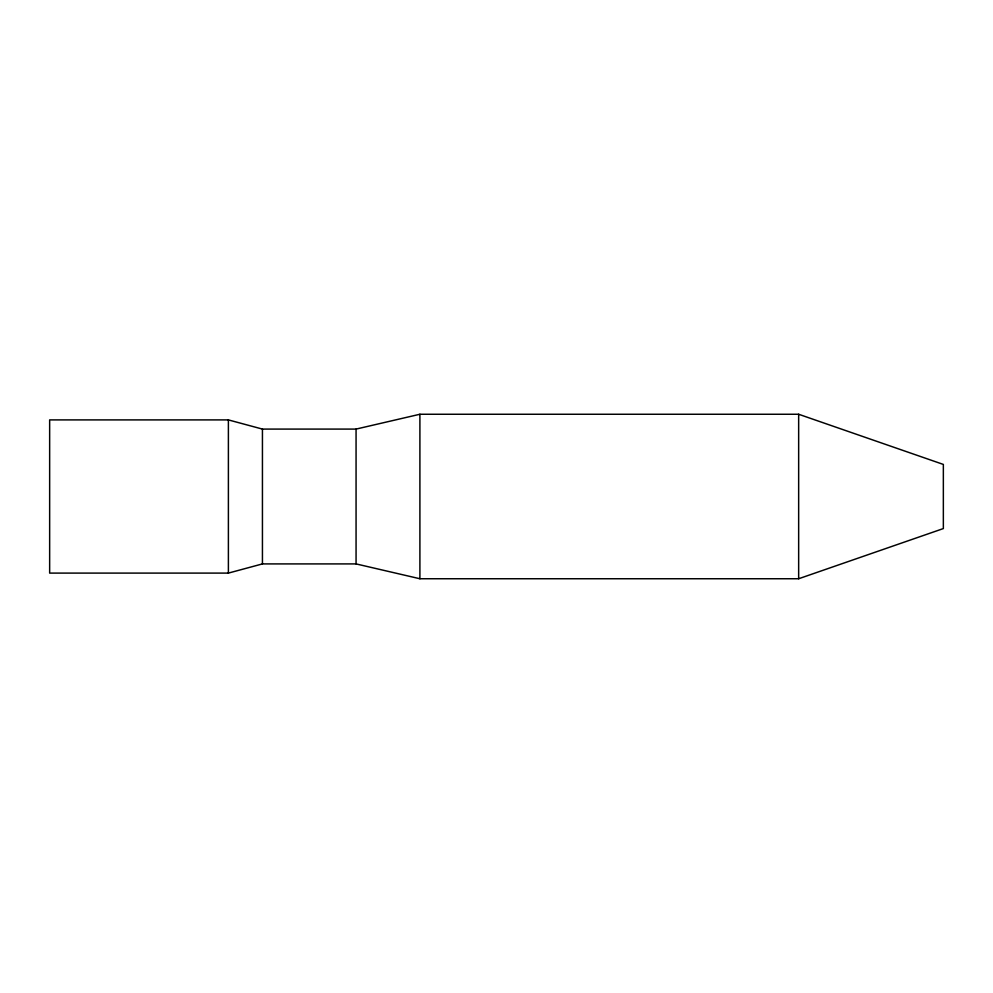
<?xml version="1.0" encoding="UTF-8"?>
<svg xmlns="http://www.w3.org/2000/svg" width="993" height="993" viewBox="0 0 993 993"><rect width="100%" height="100%" fill="white"/><g stroke="black" fill="none" stroke-linecap="round" stroke-linejoin="round"><path stroke-width="1.49" d="M798.657 578.745L943.35 528.574L943.35 464.426L798.657 414.255L419.902 414.255L356.065 429.088L262.437 429.088L228.39 419.902L49.65 419.902L49.65 573.098L228.39 573.098L262.437 563.912L356.065 563.912L419.902 578.745L798.657 578.745L798.657 414.255M419.902 414.255L419.902 578.745M356.065 429.088L356.065 563.912M262.437 429.088L262.437 563.912M228.39 419.902L228.39 573.098"/></g></svg>
